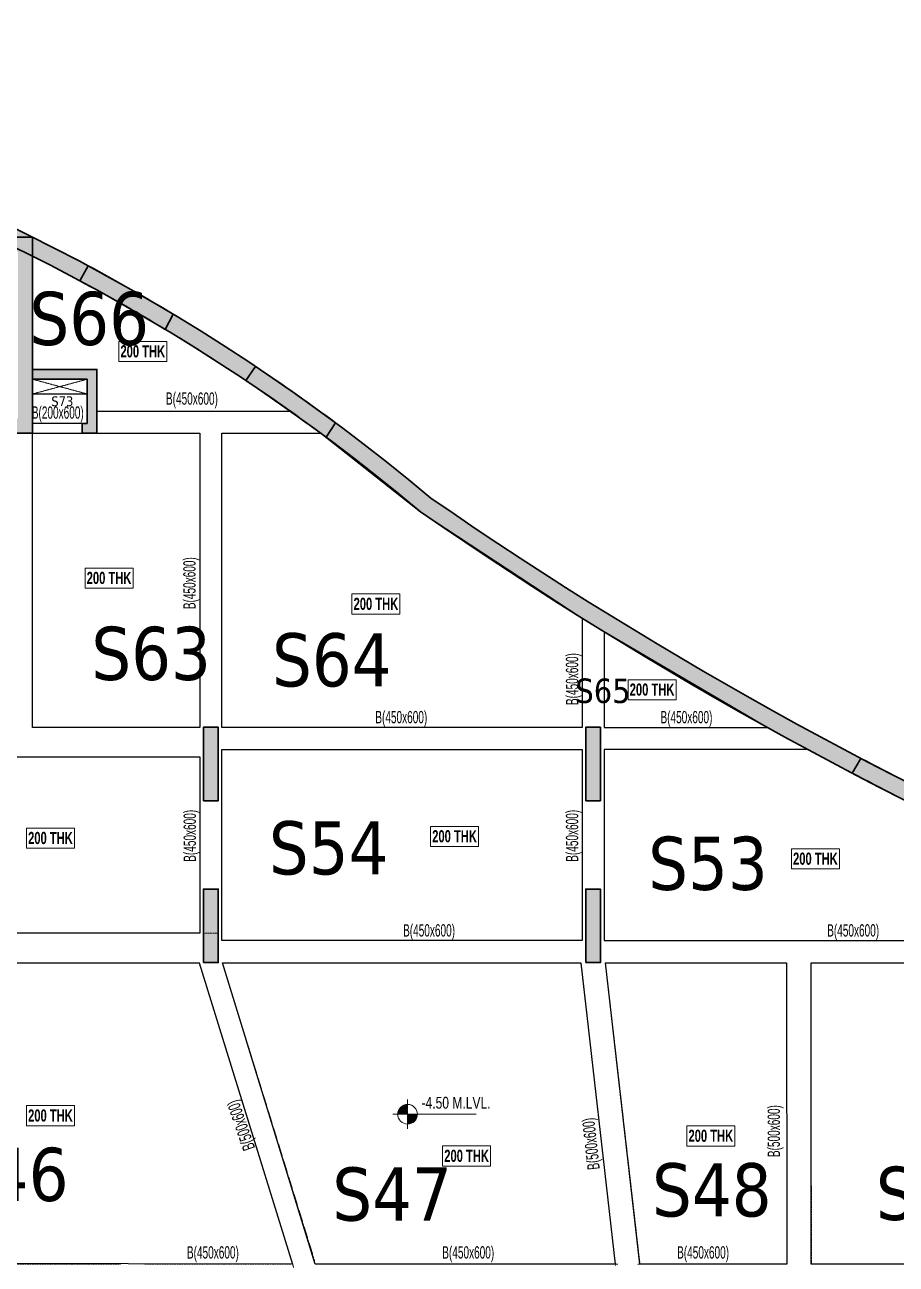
# Model space of a CAD drawing. Header units: millimetres. Extents: x -9 to 67274, y 2 to 62585.
# Drawn here: x 26125 to 43906, y 35691 to 60972 of the extents above; entities that cross this region are included whole.
import ezdxf

# ---------------------------------------------------------------- set-up
doc = ezdxf.new("R2010")
doc.units = ezdxf.units.MM
doc.linetypes.add('HIDDEN', pattern=[0.375, 0.25, -0.125])
doc.linetypes.add('HIDDEN2', pattern=[0.1875, 0.125, -0.0625])
for name, color, linetype, lineweight in [('A-FLOR-IDEN', 11, 'Continuous', 9), ('A-HIDD-ABVE', 8, 'HIDDEN', 20), ('A-HIDD-BELW', 8, 'HIDDEN2', 20), ('G-____-____-DIMS', 7, 'Continuous', 9), ('S-BEAM', 7, 'Continuous', 18), ('S-BEAM-IDEN', 2, 'Continuous', 9), ('S-COL HATCH', 9, 'Continuous', 0), ('S-COLS', 5, 'Continuous', 35)]:
    doc.layers.add(name, color=color, linetype=linetype, lineweight=lineweight)
doc.layers.add('changes', color=7, linetype='Continuous')
doc.styles.add('Dim.s & Anno.(Misc.)', font='ARIALN.TTF')
doc.styles.add('Swis721 LtCn BT', font='swisscl.ttf', dxfattribs={"width": 0.9, "height": 233.3551617873649})
doc.styles.add('Swis721 LtCn BT_1', font='swisscl.ttf', dxfattribs={"height": 239.9999999999999})
doc.styles.add('Swis721 LtCn BT_B', font='', dxfattribs={"width": 0.9, "height": 246.9183359013865})
doc.styles.get('Swis721 LtCn BT_B').set_extended_font_data('Swis721 LtCn BT', bold=True)

# ---------------------------------------------------------------- blocks, each defined once
blk = doc.blocks.new('A$C31bf04c8')
at = {"layer": 'S-COL HATCH', "transparency": 33554687}
h = blk.add_hatch(color=256, dxfattribs=at)
h.dxf.hatch_style = 1
edge = h.paths.add_edge_path()
edge.add_line((-12645.22190790623, -10575.19985628128), (46759.53647775203, -10575.19985628128))
edge.add_line((46759.53647775203, -10575.19985628128), (50154.77851886302, -10425.00601053238))
edge.add_line((50154.77851886302, -10425.00601053238), (50154.77851886302, 18362.28214049339))
edge.add_arc((65982.97857690603, 101150.6081447527), 84287.8332837242, 235.3318360843077, 259.1763076908551, ccw=False)
edge.add_arc((-8446.611141368747, 268.2098512127995), 41199.68046838963, 49.9961516128636, 101.0852321286915)
edge.add_line((-16368.03390341252, 40699.19712734222), (-15227.48269014805, 21150.0005850792))
edge.add_line((-15227.48269014805, 21150.0005850792), (-12645.22190790623, 21150.00058484077))
edge.add_line((-12645.22190790623, 21150.00058484077), (-12645.22190790623, -10575.19985628128))
edge = h.paths.add_edge_path(flags=16)
edge.add_line((-12295.22190838307, -10225.19985580444), (46751.79886502772, -10225.19985580444))
edge.add_line((46751.79886502772, -10225.19985580444), (49804.77851838618, -10090.14652299881))
edge.add_line((49804.77851838618, -10090.14652299881), (49804.77851838618, 18073.36296987534))
edge.add_arc((65982.9785742499, 101150.6081398986), 84637.83327854906, 235.3207608542366, 258.9803174311657, ccw=False)
edge.add_arc((-8446.611140910538, 268.2098531685769), 40849.68046623029, 49.97334944151059, 100.6567920093794)
edge.add_line((-16000.76089220494, 40413.33677697181), (-14897.30743341893, 21500.00058507919))
edge.add_line((-14897.30743341893, 21500.00058507919), (-12295.22190838307, 21500.00058460236))
edge.add_line((-12295.22190838307, 21500.00058460236), (-12295.22190838307, -10225.19985580444))
h = blk.add_hatch(color=256, dxfattribs=at)
h.dxf.hatch_style = 1
h.paths.add_polyline_path([(3425.353111915291, 39251.15887107328), (2314.552913472057, 39251.15887107328), (2314.552825734019, 38451.158669848), (2614.552662178874, 38451.158669848), (2614.552662178874, 38951.15887107328), (3425.353111915291, 38951.15887107328)], flags=17)
h.paths.add_polyline_path([(3725.35311191529, 39251.15887107328), (3425.353111915291, 39251.15887107328), (3425.353111915291, 38951.15887107328), (3725.35311191529, 38951.15887107328)], flags=17)
h.paths.add_polyline_path([(3763.891615465283, 39251.15887107328), (3725.35311191529, 39251.15887107328), (3725.35311191529, 38951.15887107328), (4414.552661702037, 38951.15887107328), (4414.552661702037, 37151.158669848), (2614.552662178874, 37151.158669848), (2614.552662178874, 37451.158669848), (2314.552741810679, 37451.158669848), (2314.552636906505, 34901.158669848), (2614.552661702037, 34901.158669848), (2614.552661702037, 36851.158669848), (9455.692081548274, 36851.158669848), (9455.692081548274, 37151.158669848), (9141.078686054794, 37151.158669848), (9136.835278585553, 37141.03068506718, 0.0001403111666475), (9115.549892831594, 37151.158669848), (4714.552661702037, 37151.158669848), (4714.552661702037, 39251.15887107328), (4610.311843480914, 39251.15887107328), (4539.36850810796, 38999.99560028687, 0.0048521537077584)])
h.paths.add_polyline_path([(9914.552662655711, 37151.158669848), (9455.692081548274, 37151.158669848), (9455.692081548274, 36851.158669848), (9614.552662178876, 36851.158669848), (9614.552662178876, 33451.15866960958), (9455.692081548274, 33451.15866960958), (9455.692081548274, 33151.15866960958), (9914.552662655711, 33151.15866960958)])
h.paths.add_polyline_path([(9455.692081548274, 33451.15866960958), (2614.552661702037, 33451.15866960958), (2614.552661702037, 33651.158669848), (2314.552662178874, 33651.158669848), (2314.552662178874, 33151.15866960958), (9455.692081548274, 33151.15866960958)])
h = blk.add_hatch(color=256, dxfattribs=at)
h.dxf.hatch_style = 1
h.paths.add_polyline_path([(11045.06363138184, 36565.69092820213), (10879.2401247248, 36257.46606785432, -0.0119099194119703), (12617.95104505121, 35267.9436985068), (12783.961324092, 35576.51572230086, 0.011811406777988)])
h = blk.add_hatch(color=256, dxfattribs=at)
h.dxf.hatch_style = 1
h.paths.add_polyline_path([(11224.5519891493, 34450.01884901524), (9914.55266494304, 34449.99286655709), (9914.555183216931, 34249.98979169875), (11024.55202298984, 34250.01180731505), (11024.58985687792, 33349.99286634475), (10924.57314150035, 33350.01290975884), (10924.57708794996, 33151.1586724706), (11224.57777387276, 33149.98890175298), (11224.55198914557, 33349.99286634848)])
h = blk.add_hatch(color=256, dxfattribs=at)
h.dxf.hatch_style = 1
h.paths.add_polyline_path([(14461.53178168461, 34512.18325436115), (14266.69796415418, 34221.42599554732, -0.0119099194350363), (15901.64477842674, 33068.50834618509), (16096.69803826883, 33359.5930983685, 0.0118114067623344)])
h = blk.add_hatch(color=256, dxfattribs=at)
h.dxf.hatch_style = 1
h.paths.add_polyline_path([(13400.2056225352, 25651.16526235267), (13700.20562095195, 25651.16526305303), (13700.205616761, 27151.16526305303), (13400.20561880991, 27151.16526235267)])
h = blk.add_hatch(color=256, dxfattribs=at)
h.dxf.hatch_style = 1
h.paths.add_polyline_path([(13400.20573429391, 25651.16528400406), (13700.20573410764, 25651.16528400406), (13700.20573410764, 27151.16528400406), (13400.20573429391, 27151.16528400406)])
h = blk.add_hatch(color=256, dxfattribs=at)
h.dxf.hatch_style = 1
h.paths.add_polyline_path([(21200.20562095195, 25651.16528330743), (21500.20562262833, 25651.16528400406), (21500.20561890304, 27151.16528400406), (21200.205616761, 27151.16528330743)])
h = blk.add_hatch(color=256, dxfattribs=at)
h.dxf.hatch_style = 1
h.paths.add_polyline_path([(21200.20573457331, 25651.16528400406), (21500.2057325244, 25651.16528400406), (21500.2057325244, 27151.16528400406), (21200.20573457331, 27151.16528400406)])
h = blk.add_hatch(color=256, dxfattribs=at)
h.dxf.hatch_style = 1
h.paths.add_polyline_path([(28420.13920155913, 25305.90619404986), (28601.82631585375, 25606.50681078061, -0.0060300541328902), (26815.31954800338, 26517.1875420697), (26633.94796350226, 26217.10894830898, 0.0060046413283246)])
h = blk.add_hatch(color=256, dxfattribs=at)
h.dxf.hatch_style = 1
h.paths.add_polyline_path([(13400.20562812313, 22351.1745983474), (13700.20562979951, 22351.17459858209), (13700.20562607422, 23851.17459858209), (13400.2056248635, 23851.1745983474)])
h = blk.add_hatch(color=256, dxfattribs=at)
h.dxf.hatch_style = 1
h.paths.add_polyline_path([(13400.20573289692, 22351.17461953685), (13700.20573271066, 22351.17461953685), (13700.20573271066, 23851.17461953685), (13400.20573289692, 23851.17461953685)])
h = blk.add_hatch(color=256, dxfattribs=at)
h.dxf.hatch_style = 1
h.paths.add_polyline_path([(21200.20563026518, 22351.17461883649), (21500.20562868193, 22351.17461953685), (21500.20562588796, 23851.17461953685), (21200.20562607423, 23851.17461883649)])
h = blk.add_hatch(color=256, dxfattribs=at)
h.dxf.hatch_style = 1
h.paths.add_polyline_path([(21200.20573271066, 22351.17461953685), (21500.20573112741, 22351.17461953685), (21500.20573112741, 23851.17461953685), (21200.20573271066, 23851.17461953685)])
at = {"layer": 'S-COLS'}
for p, q in [((9914.552662655711, 37151.158669848), (4714.552661702037, 37151.158669848, 2.090836027e-07)), ((9914.552662655711, 33151.15866960958), (9914.552662655711, 37151.158669848)), ((2314.552662178874, 33151.15866960958), (9914.552662655711, 33151.15866960958))]:
    blk.add_line(p, q, dxfattribs=at)
at = {"layer": 'S-COLS', "elevation": -6.406737e-10}
blk.add_lwpolyline([(-12645.22190790623, -10575.19985628128), (46759.53647775203, -10575.19985628128), (50154.77851886302, -10425.00601053238), (50154.77851886302, 18362.28214049339, -0.104418166803797), (18038.15277118236, 31827.21730065346, 0.2266855225477514), (-16368.03390341252, 40699.19712734222), (-15227.48269014805, 21150.0005850792), (-12645.22190790623, 21150.00058484077)], format="xyb", close=True, dxfattribs=at)
at = {"layer": 'S-COLS'}
blk.add_lwpolyline([(-12295.22190838307, -10225.19985580444), (46751.79886502772, -10225.19985580444), (49804.77851838618, -10090.14652299881), (49804.77851838618, 18073.36296987534, -0.1036025941680122), (17825.60995406657, 31548.66370105744, 0.2248253873117498), (-16000.76089220494, 40413.33677697181), (-14897.30743341893, 21500.00058507919), (-12295.22190838307, 21500.00058460236)], format="xyb", close=True, dxfattribs=at)
at = {"layer": 'S-COLS', "elevation": -4.87149e-10}
for points in [[(12783.96132705361, 35576.51572052017, 0.011811406798394), (11045.06363138184, 36565.69092820213), (10879.2401247248, 36257.46606785432, -0.0119099194119703), (12617.95104505121, 35267.9436985068), (12783.96132425964, 35576.51572261378)], [(14461.5317815803, 34512.18325420469), (14266.69796415418, 34221.42599554732, -0.0119099194350363), (15901.64477842674, 33068.50834618509), (16096.69803826883, 33359.5930983685, 0.0118114067829311), (14461.53177878633, 34512.18325630203)], [(26633.94795089588, 26217.10895493254, 0.0060046413709705), (28420.13920155913, 25305.90619404986), (28601.82631585375, 25606.50681078061, -0.0060300541328902), (26815.31954800338, 26517.1875420697), (26633.94796300307, 26217.10894748196)]]:
    blk.add_lwpolyline(points, format="xyb", dxfattribs=at)
at = {"layer": 'S-COLS', "elevation": -6.629432e-10}
blk.add_lwpolyline([(9914.55266494304, 34449.99286655709), (11224.5519891493, 34450.01884901524), (11224.55198914557, 33349.99286634848), (11224.57777387276, 33149.98890175298), (10924.57708794996, 33151.1586724706), (10924.57314150035, 33350.01290975884), (11024.58985687792, 33349.99286634475), (11024.55202298984, 34250.01180731505), (9914.555183216931, 34249.98979169875), (9914.55266494304, 34449.99286655709)], dxfattribs=at)
at = {"layer": 'S-COLS', "elevation": -4.87149e-10}
for points in [[(13400.2056225352, 25651.16526235267), (13700.20562095195, 25651.16526305303), (13700.205616761, 27151.16526305303), (13400.20561880991, 27151.16526235267)], [(13400.20573429391, 25651.16528400406), (13700.20573410764, 25651.16528400406), (13700.20573410764, 27151.16528400406), (13400.20573429391, 27151.16528400406)], [(21200.20562095195, 25651.16528330743), (21500.20562262833, 25651.16528400406), (21500.20561890304, 27151.16528400406), (21200.205616761, 27151.16528330743)], [(21200.20573457331, 25651.16528400406), (21500.2057325244, 25651.16528400406), (21500.2057325244, 27151.16528400406), (21200.20573457331, 27151.16528400406)], [(13400.20562812313, 22351.1745983474), (13700.20562979951, 22351.17459858209), (13700.20562607422, 23851.17459858209), (13400.2056248635, 23851.1745983474)], [(13400.20573289692, 22351.17461953685), (13700.20573271066, 22351.17461953685), (13700.20573271066, 23851.17461953685), (13400.20573289692, 23851.17461953685)], [(21200.20563026518, 22351.17461883649), (21500.20562868193, 22351.17461953685), (21500.20562588796, 23851.17461953685), (21200.20562607423, 23851.17461883649)], [(21200.20573271066, 22351.17461953685), (21500.20573112741, 22351.17461953685), (21500.20573112741, 23851.17461953685), (21200.20573271066, 23851.17461953685)]]:
    blk.add_lwpolyline(points, close=True, dxfattribs=at)
blk = doc.blocks.new('Spot Elevations - M_Spot Elevation - Target Filled-23738-FIRST FLOOR  FRAMING PLAN _NTA_')
at = {"layer": 'G-____-____-DIMS'}
h = blk.add_hatch(color=256, dxfattribs=at)
edge = h.paths.add_edge_path(flags=0)
edge.add_line((1.6e-15, 0), (-1.999999999999998, 0))
edge.add_arc((-2.6e-15, 1.9e-15), 1.999999999999994, 90.00000000000023, 180.0000000000001, ccw=False)
edge.add_line((1.6e-15, 1.999999999999998), (1.6e-15, 0))
h = blk.add_hatch(color=256, dxfattribs=at)
edge = h.paths.add_edge_path(flags=0)
edge.add_line((1.6e-15, 0), (2.000000000000003, 0))
edge.add_arc((9e-15, -5.8e-15), 1.999999999999992, 269.9999999999993, 359.99999999999983, ccw=False)
edge.add_line((1.6e-15, -1.999999999999999), (1.6e-15, 0))
for p, q in [((1.9e-15, -2.999999999999999), (1.9e-15, 2.999999999999999)), ((-2.999999999999997, 0), (14, 0))]:
    blk.add_line(p, q, dxfattribs=at)
blk.add_circle((1.6e-15, 0), 2.000000000000001, dxfattribs=at)

msp = doc.modelspace()

# ---------------------------------------------------------------- linework, layer by layer
at = {"layer": 'A-FLOR-IDEN', "color": 8, "elevation": -7.376485e-10, "flags": 128}
for points in [[(29022.12510673575, 54513.12736780548), (29022.12510673575, 54101.30197098085), (28044.62510673575, 54101.30197098085), (28044.62510673575, 54513.12736780548)], [(29022.12510673575, 54513.12736780548), (29022.12510673575, 54101.30197098085), (28044.62510673575, 54101.30197098085), (28044.62510673575, 54513.12736780548)], [(28333.62510673575, 49891.25648074948), (28333.62510673575, 49479.43108392485), (27356.12510673575, 49479.43108392485), (27356.12510673575, 49891.25648074948)], [(28333.62510673575, 49891.25648074948), (28333.62510673575, 49479.43108392485), (27356.12510673575, 49479.43108392485), (27356.12510673575, 49891.25648074948)], [(33778.62510673575, 49363.12736780547), (33778.62510673575, 48951.30197098085), (32801.12510673575, 48951.30197098085), (32801.12510673575, 49363.12736780547)], [(33778.62510673575, 49363.12736780547), (33778.62510673575, 48951.30197098085), (32801.12510673575, 48951.30197098085), (32801.12510673575, 49363.12736780547)], [(39412.62510673576, 47614.12736780547), (39412.62510673576, 47202.30197098085), (38435.12510673575, 47202.30197098085), (38435.12510673575, 47614.12736780547)], [(39412.62510673576, 47614.12736780547), (39412.62510673576, 47202.30197098085), (38435.12510673575, 47202.30197098085), (38435.12510673575, 47614.12736780547)], [(27138.12510673575, 44586.62736780548), (27138.12510673575, 44174.80197098084), (26160.62510673575, 44174.80197098084), (26160.62510673575, 44586.62736780548)], [(27138.12510673575, 44586.62736780548), (27138.12510673575, 44174.80197098084), (26160.62510673575, 44174.80197098084), (26160.62510673575, 44586.62736780548)], [(35383.12510673575, 44622.12736780547), (35383.12510673575, 44210.30197098085), (34405.62510673575, 44210.30197098085), (34405.62510673575, 44622.12736780547)], [(35383.12510673575, 44622.12736780547), (35383.12510673575, 44210.30197098085), (34405.62510673575, 44210.30197098085), (34405.62510673575, 44622.12736780547)], [(42745.62510673574, 44164.62736780547), (42745.62510673574, 43752.80197098085), (41768.12510673575, 43752.80197098085), (41768.12510673575, 44164.62736780547)], [(42745.62510673574, 44164.62736780547), (42745.62510673574, 43752.80197098085), (41768.12510673575, 43752.80197098085), (41768.12510673575, 44164.62736780547)], [(27138.12510673575, 38926.62736780548), (27138.12510673575, 38514.80197098085), (26160.62510673575, 38514.80197098085), (26160.62510673575, 38926.62736780548)], [(27138.12510673575, 38926.62736780548), (27138.12510673575, 38514.80197098085), (26160.62510673575, 38514.80197098085), (26160.62510673575, 38926.62736780548)], [(40612.12510673575, 38513.12736780548), (40612.12510673575, 38101.30197098085), (39634.62510673575, 38101.30197098085), (39634.62510673575, 38513.12736780548)], [(40612.12510673575, 38513.12736780548), (40612.12510673575, 38101.30197098085), (39634.62510673575, 38101.30197098085), (39634.62510673575, 38513.12736780548)], [(35629.12510673575, 38104.12736780548), (35629.12510673575, 37692.30197098085), (34651.62510673575, 37692.30197098085), (34651.62510673575, 38104.12736780548)], [(35629.12510673575, 38104.12736780548), (35629.12510673575, 37692.30197098085), (34651.62510673575, 37692.30197098085), (34651.62510673575, 38104.12736780548)]]:
    msp.add_lwpolyline(points, close=True, dxfattribs=at)
at = {"layer": 'A-HIDD-ABVE', "linetype": 'HIDDEN'}
for p, q in [((26285.87371481084, 53441.78594519177, -2.1382402e-09), (27395.87307514124, 53741.80972438657, -2.1382402e-09)), ((26285.88016874962, 53741.7877088485, -2.1382402e-09), (27395.88295785211, 53441.83543265963, -2.1343569e-09))]:
    msp.add_line(p, q, dxfattribs=at)
at = {"layer": 'changes', "color": 1, "elevation": -1.4752969e-09}
for points in [[(26285.87371709816, 56250.61009428629), (26285.87371709816, 53941.79078362861), (27595.87304359548, 53941.79078362861), (27595.87304358803, 53091.79078341626), (31540.14205770068, 53091.79078341626, 0.0375728412017148), (26285.87371709816, 56250.61009428629)], [(42096.76491321497, 46191.79342873746), (37946.52667777859, 46191.79342872628), (37946.52667789035, 42291.80276425534), (48712.40402204416, 42291.80276425534), (48711.01406650119, 42982.28123667442, -0.0224452076368838), (42098.50054232649, 46191.79342873746)]]:
    msp.add_lwpolyline(points, format="xyb", dxfattribs=at)
at = {"layer": 'changes', "color": 1}
for points, elevation in [([(26285.87371709816, 53441.78877146894), (27395.91091132037, 53441.78877146894), (27395.91091132037, 52841.79078341627), (26285.87371709816, 52841.79078341627)], -2.1382402e-09), ([(26285.87371709816, 52641.78680138641), (29696.52667835228, 52641.78680138641), (29696.52667835228, 46641.79342873746), (26285.87371709816, 46641.79342873746)], -2.1382402e-09), ([(20871.53126228474, 46041.79342873746), (29696.5266785311, 46041.79342873746), (29696.5266785311, 42441.80276425907), (20871.53126228474, 42441.80276425907)], -1.2648999e-09), ([(30146.52667837463, 46191.79342873746), (37496.52667789035, 46191.79342873746), (37496.52667789035, 42291.80276425534), (30146.52667837463, 42291.80276425534)], -1.2013796e-09), ([(20972.64446192853, 41841.80276425906), (29686.35487599544, 41841.80276425906), (31590.14425445966, 35691.79351472834), (21524.65739736579, 35714.23362332189)], -1.9637106e-09), ([(42168.25367782883, 41841.80276427024), (48725.68256780378, 41841.80276427024), (48725.68256780378, 35690.6416373288), (42168.25367782883, 35690.6416373288)], -1.4147888e-09)]:
    msp.add_lwpolyline(points, close=True, dxfattribs=dict(at, elevation=elevation))
for points, elevation in [([(37496.52667759977, 48869.54887575262), (37496.52667759977, 46641.79342874118), (30146.52667835228, 46641.79345353671), (30146.52667807661, 52641.78681882822), (32162.69663949184, 52641.78681882822), (34196.93100847922, 51040.4616181513), (37496.52667759977, 48870.45128654294)], -1.4752969e-09), ([(37946.52667771153, 48590.25464133525), (37946.52667771153, 46641.79342874118), (41275.44676333539, 46641.79342873746), (37946.52667771153, 48590.25464133525)], -1.4752969e-09), ([(30157.42269980781, 41841.80276425906), (37470.02798080318, 41841.80276425906), (38174.04434367888, 35691.80838859805), (32052.87946496778, 35691.79349445158), (30157.42269980781, 41841.80276425906)], -1.9579515e-09), ([(37973.293409689, 41841.80276427396), (41668.04892678432, 41841.80276427396), (41675.64939535282, 35691.80084951946), (38677.44440457098, 35690.63229942673), (37973.293409689, 41841.80276427396)], -1.1155736e-09)]:
    msp.add_lwpolyline(points, dxfattribs=dict(at, elevation=elevation))
at = {"layer": 'S-BEAM'}
msp.add_line((26285.88417281084, 53441.78877190107, -2.1423761e-09), (27395.88568512969, 53441.83469567799, -2.1382402e-09), dxfattribs=at)
at = {"layer": 'S-BEAM', "linetype": 'HIDDEN'}
for p, q in [((27595.89485916369, 53091.79078341626, -2.1382402e-09), (31539.75689262025, 53091.79078343117, -2.1382402e-09)), ((26285.87371481084, 52841.79078341627, -2.1382402e-09), (27296.0871496933, 52841.81078816184, -2.1382402e-09)), ((26285.87371709816, 52641.7868188245, -2.1382402e-09), (29696.52667807661, 52641.78681882822, -1.5128085e-09)), ((26285.87371737383, 46641.79341408962, -2.0612505e-09), (26285.87371709816, 52641.78680138641, -2.1382402e-09)), ((29696.52667835228, 46641.79345353671, -1.8891116e-09), (29696.52667807661, 52642.95658954211, -1.9661163e-09)), ((30146.52667808406, 52641.78681882822, -1.4302894e-09), (32163.95884756618, 52641.78681882822, -1.0603409e-09)), ((30146.52667835228, 46641.79345353671, -1.8891116e-09), (30146.52667807661, 52641.78681883195, -1.9661013e-09)), ((37496.52667769663, 46641.79342874118, -1.8891116e-09), (37496.52667759977, 48870.45128654294, -1.9177089e-09)), ((37946.52667775624, 46641.79342874118, -1.8712478e-09), (37946.52667771153, 48591.16076072284, -1.8882561e-09)), ((26285.87371738129, 46641.79342873373, -1.2026057e-09), (29696.52667835228, 46641.79342873746, -1.1844231e-09)), ((30146.52667835228, 46641.79342873746, -1.1820241e-09), (37496.52667769663, 46641.79342874118, -1.1428404e-09)), ((37946.52667776369, 46641.79342874118, -1.1404413e-09), (41277.12631896756, 46641.79342874118, -1.1226855e-09)), ((20871.53126228474, 46041.79342873746, -1.2648999e-09), (29696.52667837463, 46041.79342873746, -1.2044614e-09)), ((29696.5266785311, 42441.80276425907, -1.8352189e-09), (29696.52667837463, 46041.79342873746, -1.8814126e-09)), ((30146.52667837463, 46191.79342873746, -1.2013796e-09), (37496.52667771153, 46191.79342873746, -1.1510428e-09)), ((30146.52667853855, 42291.80276425534, -1.8332941e-09), (30146.52667837463, 46191.79342873746, -1.8833374e-09)), ((37496.52667789035, 42291.80276425534, -1.8332941e-09), (37496.52667771153, 46191.79342873746, -1.8833374e-09)), ((37946.52667777859, 46191.79342872628, -1.1479609e-09), (42098.50054232649, 46191.79342873746, -1.1195259e-09)), ((37946.52667789035, 42291.80276425534, -1.8332941e-09), (37946.52667777114, 46191.79342872628, -1.8673216e-09)), ((20871.53126085423, 42441.80276426279, -1.0715922e-09), (29696.5266785311, 42441.80276425907, -1.3300366e-09)), ((29771.10342052452, 42441.80276426279, -1.3322206e-09), (30071.52668275558, 42441.80276426279, -1.3410187e-09)), ((37496.52667789035, 42291.80276425906, -1.1758095e-09), (30146.52667853855, 42291.80276425534, -1.3910465e-09)), ((37946.52667789035, 42291.80276425534, -1.1147896e-09), (48712.40402204416, 42291.80276425534, -1.4301172e-09)), ((20972.64446192853, 41841.80276425906, -1.0745492e-09), (29686.35487599544, 41841.80276425906, -1.9126436e-09)), ((29686.35487599544, 41841.80276425906, -1.9667851e-09), (31610.74099112175, 35625.2577296009, -1.5541164e-09)), ((30157.42269980036, 41841.80276427396), (37470.02798078828, 41841.80276427396, -1.1008332e-09)), ((30157.42269980781, 41841.80276425906, -1.9579515e-09), (32040.61539512001, 35758.32912692779, -1.5541164e-09)), ((38177.30089130126, 35663.3605418911, -1.5541164e-09), (37470.02798080318, 41841.80276425906, -2.0399742e-09)), ((38674.05665009342, 35720.2263146376, -1.5541164e-09), (37973.15950099998, 41842.97253497669, -2.0355944e-09)), ((37973.293409689, 41841.80276427396, -1.1155736e-09), (41668.04892678432, 41841.80276427396, -1.2237913e-09)), ((41675.67756260059, 35691.79342826435, -1.5541164e-09), (41668.04892678432, 41841.80276426651, -1.4109462e-09)), ((42168.25367782138, 41841.80276427396, -1.238442e-09), (48713.30988661818, 41841.80276427396, -1.4301437e-09)), ((42175.67756260059, 35691.79342826435, -1.5541164e-09), (42168.25367782883, 41841.80276427024, -1.4147888e-09)), ((28075.65002477788, 35691.80084951946, -1.5541164e-09), (21525.67837417744, 35691.80084950456, -2.2920672e-09)), ((28575.70635688924, 35691.80084951946, -1.5541164e-09), (31598.47689813994, 35691.79349445158, -1.5541252e-09)), ((38225.67756117009, 35691.80851423347, -1.5541164e-09), (32052.87946496778, 35691.79349445158, -1.5541121e-09)), ((41675.64939535282, 35691.80084951946, -1.5541164e-09), (38625.67756164692, 35691.79342826435, -1.5541164e-09)), ((42175.70572746418, 35691.80084951946, -1.5541164e-09), (48725.67737806462, 35691.80084950456, -2.2920672e-09))]:
    msp.add_line(p, q, dxfattribs=at)

# ---------------------------------------------------------------- block references
at = {"layer": 'A-HIDD-BELW', "color": 3}
msp.add_blockref('A$C31bf04c8', (16371.32105444245, 19491.79791707152, -1.4752969e-09), dxfattribs=at)
at = {"layer": 'G-____-____-DIMS', "xscale": 99.99999999999991, "yscale": 99.99999999999991, "zscale": 99.99999999999991}
msp.add_blockref('Spot Elevations - M_Spot Elevation - Target Filled-23738-FIRST FLOOR  FRAMING PLAN _NTA_', (33935.10281036668, 38749.56409299353), dxfattribs=at)

# ---------------------------------------------------------------- texts
at = {"layer": 'A-FLOR-IDEN', "color": 1, "char_height": 246.9183359013865, "width": 1154.999999999998, "attachment_point": 2, "line_spacing_factor": 0.9642671421142559, "style": 'Swis721 LtCn BT_B'}
for insert in [(28533.37510673575, 54435.08538624623), (28533.37510673575, 54435.08538624623), (27844.87510673575, 49813.21449919024), (27844.87510673575, 49813.21449919024), (33289.87510673575, 49285.08538624623), (33289.87510673575, 49285.08538624623), (38923.87510673575, 47536.08538624623), (38923.87510673575, 47536.08538624623), (26649.37510673575, 44508.58538624623), (26649.37510673575, 44508.58538624623), (34894.37510673575, 44544.08538624623), (34894.37510673575, 44544.08538624623), (42256.87510673575, 44086.58538624623), (42256.87510673575, 44086.58538624623), (26649.37510673575, 38848.58538624623), (26649.37510673575, 38848.58538624623), (40123.37510673575, 38435.08538624623), (40123.37510673575, 38435.08538624623), (35140.37510673575, 38026.08538624623), (35140.37510673575, 38026.08538624623)]:
    msp.add_mtext('200 THK', dxfattribs=dict(at, insert=insert))
at = {"layer": 'changes', "attachment_point": 1, "style": 'Dim.s & Anno.(Misc.)'}
for s, insert, char_height in [('{\\fTahoma|b0|i0|c0|p34;S66}', (26219.93525700144, 55525.48450961688), 1084.700944309864), ('{\\fTahoma|b0|i0|c0|p34;S73}', (26666.52056348942, 53393.25835504734, -1.5541164e-09), 200), ('{\\fTahoma|b0|i0|c0|p34;S63}', (27483.37301102899, 48693.32477048764), 1084.700944309864), ('{\\fTahoma|b0|i0|c0|p34;S64}', (31170.23652236037, 48562.44079387912), 1084.700944309864), ('{\\fTahoma|b0|i0|c0|p34;S65}', (37359.93157032006, 47637.90681301409, -1.1404413e-09), 500), ('{\\fTahoma|b0|i0|c0|p34;S54}', (31105.83752383165, 44727.7786418868), 1084.700944309864), ('{\\fTahoma|b0|i0|c0|p34;S53}', (38845.14073452227, 44411.52395450302), 1084.700944309864), ('{\\fTahoma|b0|i0|c0|p34;S46}', (24578.74748612814, 38066.58012130463), 1084.700944309864), ('{\\fTahoma|b0|i0|c0|p34;S47}', (32399.79323229067, 37665.09396073201), 1084.700944309864), ('{\\fTahoma|b0|i0|c0|p34;S48}', (38922.74194466941, 37751.03917512649), 1084.700944309864), ('{\\fTahoma|b0|i0|c0|p34;S49}', (43490.26245573036, 37679.44958569834), 1084.700944309864)]:
    msp.add_mtext_dynamic_manual_height_columns(s, width=6038.663796383888, gutter_width=5423.504721549321, heights=[1159.321710586588], dxfattribs=dict(at, insert=insert, char_height=char_height))
at = {"layer": 'G-____-____-DIMS', "insert": (34220.48587100081, 39105.17414040842), "char_height": 239.9999999999999, "width": 1683.880654475457, "attachment_point": 1, "line_spacing_factor": 0.970125592708619, "style": 'Swis721 LtCn BT_1'}
msp.add_mtext('-4.50 M.LVL.', dxfattribs=at)
at = {"layer": 'S-BEAM-IDEN', "style": 'Swis721 LtCn BT', "width": 0.8}
for s, rotation, p in [('B(450x600)', 359.9999999999997, (29006.14288468533, 53223.2932903541, -2.3785765e-09)), ('B(200x600)', 359.9999999999997, (26268.58177750431, 52937.91904782855, -0.043657845612843)), ('B(450x600)', 90.00000000000031, (29609.69345568739, 49052.54586344564, -2.0224076e-09)), ('B(450x600)', 90.00000000000031, (37416.69345490508, 47096.43479995781, -2.063428e-09)), ('B(450x600)', 359.9999999999997, (33277.41246532522, 46725.12676207327, -1.1952639e-09)), ('B(450x600)', 359.9999999999997, (39095.56766778104, 46725.12676207327, -1.1952639e-09)), ('B(450x600)', 90.00000000000031, (29616.69345568739, 43899.61844805979, -2.0224076e-09)), ('B(450x600)', 90.00000000000031, (37416.69345503919, 43899.61844805979, -2.0224076e-09)), ('B(450x600)', 359.9999999999997, (33844.15969778471, 42375.13609758743, -1.2386793e-09)), ('B(450x600)', 359.9999999999997, (42497.1596977847, 42375.13609758743, -1.2386793e-09)), ('B(500x600)', 109.1773419647608, (30827.56090643131, 38063.800535891, -3.1158944e-09)), ('B(500x600)', 90.00000000000031, (41532.95693983756, 37875.81951938921, -1.4455048e-09)), ('B(500x600)', 96.2612320463146, (37858.08678723, 37632.70248756909, -3.1504023e-09))]:
    msp.add_text(s, height=250, rotation=rotation, dxfattribs=at).set_placement(p)
for p in [(29433.8562901678, 35806.77098774517, -1.5534522e-09), (34643.21672382079, 35806.77098774517, -1.5534522e-09), (39435.12553756558, 35806.77098774517, -1.5534522e-09)]:
    msp.add_text('B(450x600)', height=250, dxfattribs=at).set_placement(p)

doc.saveas('drawing.dxf')
